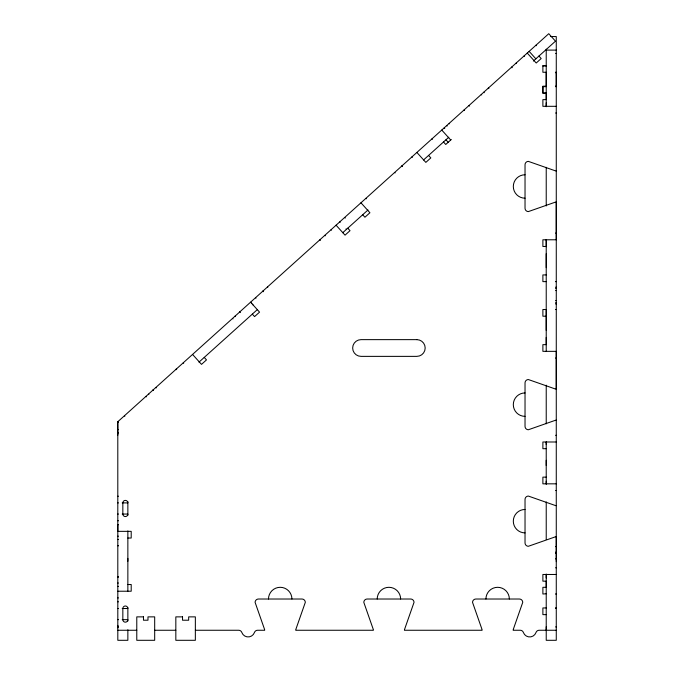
<?xml version="1.0" encoding="UTF-8"?>
<svg xmlns="http://www.w3.org/2000/svg" width="674" height="674" viewBox="0 0 674 674"><rect width="100%" height="100%" fill="white"/><g stroke="black" fill="none" stroke-linecap="round" stroke-linejoin="round"><path stroke-width="1.01" d="M117.815 627.823L117.815 625.379M117.815 524.498L117.815 531.348L131.203 531.348L131.203 538.037L127.858 538.037M127.858 561.29L127.858 558.384M546.226 267.671L546.226 253.727M546.226 246.751L546.226 239.784L546.226 330.428M546.226 577.963L546.226 574.475M546.226 465.523L546.226 460.3M546.226 444.613L546.226 441.992L546.226 484.252M556.269 561.627L556.269 536.715A3.345 3.345 0 0 0 555.309 536.849L528.374 546.277A3.345 3.345 0 0 1 525.029 542.932L525.029 499.426A3.345 3.345 0 0 1 528.374 496.072L555.309 505.5A3.353 3.353 0 0 0 556.269 505.643M198.973 362.149L257.308 309.636L250.593 302.179M342.721 232.732L367.987 209.985M423.558 159.949L448.783 137.235M533.378 61.064L555.486 41.165L548.762 33.7L117.798 421.739L117.815 640.3L127.858 640.3L127.858 629.769M451.294 139.476L445.741 144.48L443.5 141.995M550.616 36.548L556.269 36.548L556.269 640.3L546.226 640.3L546.226 574.029M546.226 50.103L556.269 50.103M555.637 53.448L556.269 53.448M546.226 65.546L542.882 65.546L542.882 72.278L546.226 72.244L546.226 86.188L542.882 86.188L542.882 92.886L546.226 92.886L546.226 99.626L542.882 99.626L542.882 106.315L556.269 106.315M542.882 66.001L546.226 66.001M555.427 72.244L556.269 72.244M555.427 72.699L556.269 72.699L556.269 86.643L555.427 86.643M555.427 86.188L556.269 86.188M546.226 86.643L542.882 86.643L542.882 93.332L546.226 93.332M555.637 113.013L556.269 113.013M555.637 233.086L556.269 233.086M546.226 246.473L542.882 246.473L542.882 239.784L556.269 239.784L556.269 202.023A3.345 3.345 0 0 0 555.309 202.158L528.374 211.585A3.345 3.345 0 0 1 525.029 208.241L525.029 164.726A3.345 3.345 0 0 1 528.374 161.381L555.309 170.808A3.345 3.345 0 0 0 556.269 170.952M546.226 274.925L542.882 274.925L542.882 281.622L546.226 281.622M555.427 281.622L556.269 281.622M555.637 287.2L556.269 287.2M555.637 288.312L556.269 288.312M555.637 290.545L556.269 290.545M555.637 300.587L556.269 300.587M555.637 302.82L556.269 302.82M555.637 303.932L556.269 303.932M555.427 309.509L556.269 309.509M546.226 316.207L542.882 316.207L542.882 309.509L546.226 309.509L546.226 344.65L542.882 344.65L542.882 351.348L556.269 351.348L556.269 389.109A3.353 3.353 0 0 1 555.309 388.974L528.374 379.546A3.345 3.345 0 0 0 525.029 382.891L525.029 426.398A3.345 3.345 0 0 0 528.374 429.751L555.309 420.323A3.345 3.345 0 0 1 556.269 420.18M555.637 358.037L556.269 358.037M118.447 421.756L117.815 421.756L118.22 422.21M117.815 429.565L118.447 429.565M117.815 432.91L118.447 432.91M555.637 435.303L556.269 435.303M556.269 441.992L542.882 441.992L542.882 448.69L546.226 448.69M546.226 477.133L542.882 477.133L542.882 483.831L556.269 483.831M555.637 490.52L556.269 490.52M117.815 496.207L118.447 496.207M117.815 502.897L118.447 502.897M122.213 502.897L127.858 502.897A2.511 2.511 0 0 0 125.347 500.386A2.511 2.511 0 0 0 122.837 502.897L122.837 514.051A2.511 2.511 0 0 0 125.347 516.562A2.511 2.511 0 0 0 127.858 514.051L122.213 514.051M117.815 514.051L118.447 514.051M117.815 520.749L118.447 520.749M117.815 524.65L118.447 524.65M117.815 536.175L118.447 536.175M117.815 539.52L118.447 539.52M117.815 545.603L118.447 545.603M117.815 545.746L118.447 545.746M555.637 546.589L556.269 546.589M555.637 552.166L556.269 552.166M555.637 553.278L556.269 553.278M555.637 558.856L556.269 558.856M555.637 567.786L556.269 567.786M556.269 574.475L542.882 574.475L542.882 581.173L546.226 581.173L546.226 587.307L542.882 587.307L542.882 594.005L546.226 593.777M117.815 576.818L118.447 576.818M117.815 576.952L118.447 576.952M117.815 583.035L118.447 583.035M127.858 584.535L131.203 584.518L131.203 591.224L117.815 591.224M117.815 586.38L118.447 586.38M555.427 594.005L556.269 594.005M117.815 597.922L118.447 597.922M117.815 601.806L118.447 601.806M546.26 607.948L542.882 607.948L542.882 614.637L546.226 614.637M555.427 607.948L556.269 607.948M555.637 608.361L556.269 608.361M117.815 608.504L118.447 608.504M122.213 608.504L127.858 608.504A2.511 2.511 0 0 0 125.347 605.993A2.511 2.511 0 0 0 122.837 608.504L122.837 619.659A2.511 2.511 0 0 0 125.347 622.169A2.511 2.511 0 0 0 127.858 619.659L122.213 619.659M117.815 619.659L118.447 619.659M117.815 626.357L118.447 626.357M117.815 626.913L118.447 626.913M555.637 626.913L556.269 626.913M117.815 630.257L136.78 630.257M154.683 630.257L175.83 630.257M195.359 630.257L238.672 630.257A3.345 3.345 0 0 1 241.831 632.49A6.698 6.698 0 0 0 254.452 632.49A3.345 3.345 0 0 1 257.603 630.257L264.663 630.257A3.345 3.345 0 0 0 264.528 629.305L255.101 602.371A3.345 3.345 0 0 1 258.445 599.018L301.952 599.018A3.345 3.345 0 0 1 305.305 602.371L295.878 629.305A3.353 3.353 0 0 0 295.734 630.257L373.388 630.257A3.345 3.345 0 0 0 373.244 629.305L363.817 602.371A3.345 3.345 0 0 1 367.162 599.018L410.677 599.018A3.345 3.345 0 0 1 414.021 602.371L404.594 629.305A3.353 3.353 0 0 0 404.459 630.257L482.104 630.257A3.345 3.345 0 0 0 481.961 629.305L472.541 602.371A3.345 3.345 0 0 1 475.886 599.018L519.393 599.018A3.345 3.345 0 0 1 522.738 602.371L513.318 629.305A3.353 3.353 0 0 0 513.175 630.257L520.235 630.257A3.345 3.345 0 0 1 523.386 632.49A6.698 6.698 0 0 0 536.015 632.49A3.345 3.345 0 0 1 539.166 630.257L556.269 630.257M535.948 45.234L536.369 45.706M538.939 56.052L541.18 58.545L536.209 63.019L527.245 53.069M529.149 51.359L535.864 58.823M524.178 55.841L524.591 56.304M516.107 63.112L516.52 63.575M511.583 67.173L512.004 67.644M511.482 67.265L511.903 67.737M488.389 88.058L488.81 88.53M488.288 88.151L488.709 88.623M483.772 92.22L484.185 92.692M481.278 94.461L481.699 94.924M469.07 105.456L469.635 106.079M464.1 109.938L464.521 110.401M449.17 123.367L449.592 123.839M446.727 125.575L447.148 126.038M444.2 127.849L444.756 128.473M441.756 130.048L450.712 139.998M445.944 139.788L448.185 142.281M431.992 138.844L432.413 139.307M428.571 155.433L430.812 157.918L425.842 162.392L416.877 152.45M411.907 156.924L412.328 157.396M401.788 166.031L402.209 166.503M401.687 166.133L402.108 166.596M394.678 172.434L395.099 172.906M365.931 198.325L366.353 198.788M360.961 202.798L369.916 212.748L364.937 217.23L362.705 214.745M344.709 217.432L345.265 218.056M347.776 228.183L350.017 230.668L345.046 235.15L336.082 225.2M339.738 221.914L340.151 222.378M346.032 228.907L346.453 229.371M331.111 229.674L331.532 230.146M324.809 235.352L325.23 235.816M319.838 239.826L320.394 240.45M267.376 287.065L267.797 287.528M262.86 291.126L263.281 291.598M262.75 291.227L263.172 291.69M255.564 297.697L255.985 298.161M251.427 303.106L251.849 303.578M253.112 304.977L253.534 305.44M252.337 314.118L254.57 316.603L259.549 312.129L257.308 309.636M239.666 312.011L240.087 312.483M239.556 312.104L239.978 312.576M235.041 316.173L235.462 316.645M232.555 318.414L232.977 318.878M204.247 357.414L206.488 359.899L201.509 364.381L192.553 354.431M183.261 362.797L183.682 363.261M176.259 369.108L176.681 369.571M176.15 369.2L176.571 369.664M155.905 387.432L156.326 387.895M153.065 389.993L153.487 390.457M152.956 390.086L153.377 390.549M148.44 394.155L148.861 394.619M145.955 396.388L146.376 396.86M124.429 415.774L124.85 416.237M118.152 422.244L117.731 421.772L117.815 435.21M546.226 102.802L546.226 106.315M546.226 481.219L546.226 483.831M546.226 626.769L546.226 630.257M546.226 49.219L546.226 106.736M546.226 167.304L546.226 205.941M546.226 337.404L546.226 351.348M546.226 385.183L546.226 423.811M546.226 501.911L546.226 539.579M127.858 501.641L127.858 515.307M127.858 530.927L127.858 591.224M127.858 607.67L127.858 621.024M525.029 198.198A11.711 11.711 0 0 1 513.318 186.487A11.711 11.711 0 0 1 525.029 174.768M525.029 416.363A11.711 11.711 0 0 1 513.31 404.644A11.711 11.711 0 0 1 525.029 392.934M525.029 532.89A11.711 11.711 0 0 1 513.31 521.179A11.711 11.711 0 0 1 525.029 509.468M485.929 599.018A11.711 11.711 0 0 1 497.639 587.307A11.711 11.711 0 0 1 509.35 599.018M377.204 599.018A11.711 11.711 0 0 1 388.923 587.307A11.711 11.711 0 0 1 400.634 599.018M268.488 599.018A11.711 11.711 0 0 1 280.199 587.307A11.711 11.711 0 0 1 291.918 599.018M416.81 339.637L361.028 339.637A8.366 8.366 0 0 0 352.662 348.003A8.366 8.366 0 0 0 361.028 356.369L416.81 356.369A8.366 8.366 0 0 0 425.176 348.003A8.366 8.366 0 0 0 416.81 339.637M143.478 616.87L136.78 616.87L136.78 640.3L154.683 640.3L154.683 616.87L147.985 616.87L147.985 620.215L143.478 620.215L143.478 616.87M182.528 616.87L175.83 616.87L175.83 640.3L195.35 640.3L195.359 616.87L188.661 616.87L188.661 620.215L182.528 620.215L182.528 616.87"/></g></svg>
